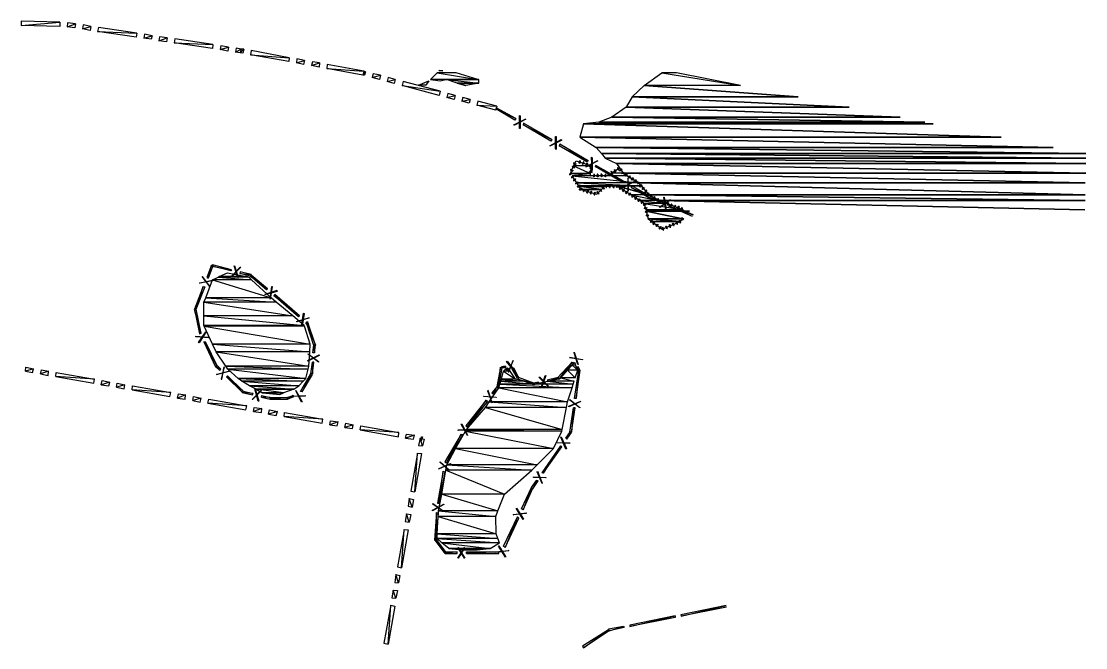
# Model space of a CAD drawing. Header units: feet. Extents: x 676 to 4623, y 1 to 2768.
# Drawn here: x 2557 to 4623, y 1144 to 2361 of the extents above; entities that cross this region are included whole.
import ezdxf

# ---------------------------------------------------------------- set-up
doc = ezdxf.new("R2010")
doc.units = ezdxf.units.FT
for name, color, linetype in [('CLEARING_LIMITS', 4, 'Continuous'), ('LANDSCAPE_POND', 6, 'Continuous'), ('SANITARY_CLEAR_ZONE', 6, 'Continuous'), ('WETLAND_EXPANSION', 1, 'Continuous'), ('WETLANDS', 5, 'Continuous')]:
    doc.layers.add(name, color=color, linetype=linetype)

msp = doc.modelspace()

# ---------------------------------------------------------------- linework, layer by layer
at = {"layer": 'CLEARING_LIMITS'}
msp.add_line((3480, 2196), (3478, 2188), dxfattribs=at)
for points in [[(2557, 2361), (2557, 2353), (2632, 2359), (2557, 2361)], [(2557, 2353), (2632, 2359), (2632, 2351), (2557, 2353)], [(2647, 2358), (2646, 2350), (2662, 2356), (2647, 2358)], [(2646, 2350), (2662, 2356), (2661, 2348), (2646, 2350)], [(2677, 2354), (2676, 2346), (2692, 2351), (2677, 2354)], [(2676, 2346), (2692, 2351), (2691, 2343), (2676, 2346)], [(2707, 2349), (2705, 2341), (2781, 2338), (2707, 2349)], [(2705, 2341), (2781, 2338), (2780, 2330), (2705, 2341)], [(2796, 2336), (2795, 2328), (2811, 2333), (2796, 2336)], [(2795, 2328), (2811, 2333), (2809, 2326), (2795, 2328)], [(2825, 2331), (2824, 2323), (2840, 2329), (2825, 2331)], [(2824, 2323), (2840, 2329), (2839, 2321), (2824, 2323)], [(2855, 2327), (2854, 2319), (2929, 2316), (2855, 2327)], [(2854, 2319), (2929, 2316), (2928, 2308), (2854, 2319)], [(2944, 2313), (2943, 2306), (2959, 2311), (2944, 2313)], [(2943, 2306), (2959, 2311), (2958, 2303), (2943, 2306)], [(2974, 2309), (2973, 2301), (2984, 2307), (2974, 2309)], [(2973, 2301), (2984, 2307), (2982, 2300), (2973, 2301)], [(2984, 2307), (2982, 2300), (2989, 2307), (2984, 2307)], [(2982, 2300), (2989, 2307), (2987, 2299), (2982, 2300)], [(3003, 2304), (3002, 2296), (3077, 2290), (3003, 2304)], [(3002, 2296), (3077, 2290), (3076, 2283), (3002, 2296)], [(3092, 2288), (3091, 2280), (3107, 2285), (3092, 2288)], [(3091, 2280), (3107, 2285), (3105, 2277), (3091, 2280)], [(3122, 2282), (3120, 2275), (3136, 2280), (3122, 2282)], [(3120, 2275), (3136, 2280), (3135, 2272), (3120, 2275)], [(3151, 2277), (3150, 2269), (3222, 2264), (3151, 2277)], [(3150, 2269), (3222, 2264), (3220, 2256), (3150, 2269)], [(3222, 2264), (3220, 2256), (3225, 2263), (3222, 2264)], [(3220, 2256), (3225, 2263), (3223, 2256), (3220, 2256)], [(3240, 2259), (3238, 2252), (3254, 2256), (3240, 2259)], [(3238, 2252), (3254, 2256), (3252, 2248), (3238, 2252)], [(3269, 2252), (3267, 2244), (3283, 2248), (3269, 2252)], [(3267, 2244), (3283, 2248), (3281, 2240), (3267, 2244)], [(3298, 2244), (3296, 2236), (3370, 2225), (3298, 2244)], [(3296, 2236), (3370, 2225), (3368, 2217), (3296, 2236)], [(3385, 2221), (3383, 2213), (3399, 2217), (3385, 2221)], [(3383, 2213), (3399, 2217), (3397, 2209), (3383, 2213)], [(3414, 2213), (3412, 2206), (3428, 2209), (3414, 2213)], [(3412, 2206), (3428, 2209), (3426, 2202), (3412, 2206)], [(3443, 2206), (3441, 2198), (3480, 2196), (3443, 2206)], [(3441, 2198), (3480, 2196), (3478, 2188), (3441, 2198)], [(2581, 1686), (2565, 1681), (2566, 1689), (2581, 1686)], [(2579, 1679), (2581, 1686), (2565, 1681), (2579, 1679)], [(2610, 1681), (2594, 1676), (2596, 1684), (2610, 1681)], [(2609, 1673), (2610, 1681), (2594, 1676), (2609, 1673)], [(2699, 1666), (2624, 1671), (2625, 1679), (2699, 1666)], [(2698, 1658), (2699, 1666), (2624, 1671), (2698, 1658)], [(2729, 1660), (2712, 1655), (2714, 1663), (2729, 1660)], [(2727, 1653), (2729, 1660), (2712, 1655), (2727, 1653)], [(2758, 1655), (2742, 1650), (2743, 1658), (2758, 1655)], [(2757, 1647), (2758, 1655), (2742, 1650), (2757, 1647)], [(2847, 1640), (2772, 1645), (2773, 1653), (2847, 1640)], [(2845, 1632), (2847, 1640), (2772, 1645), (2845, 1632)], [(2876, 1635), (2860, 1629), (2862, 1637), (2876, 1635)], [(2875, 1627), (2876, 1635), (2860, 1629), (2875, 1627)], [(2906, 1629), (2890, 1624), (2891, 1632), (2906, 1629)], [(2904, 1621), (2906, 1629), (2890, 1624), (2904, 1621)], [(2995, 1614), (2919, 1619), (2921, 1627), (2995, 1614)], [(2993, 1606), (2995, 1614), (2919, 1619), (2993, 1606)], [(3024, 1609), (3008, 1603), (3009, 1611), (3024, 1609)], [(3023, 1601), (3024, 1609), (3008, 1603), (3023, 1601)], [(3054, 1603), (3037, 1598), (3039, 1606), (3054, 1603)], [(3052, 1595), (3054, 1603), (3037, 1598), (3052, 1595)], [(3142, 1588), (3067, 1593), (3068, 1601), (3142, 1588)], [(3141, 1580), (3142, 1588), (3067, 1593), (3141, 1580)], [(3172, 1583), (3156, 1577), (3157, 1585), (3172, 1583)], [(3170, 1575), (3172, 1583), (3156, 1577), (3170, 1575)], [(3201, 1577), (3185, 1572), (3187, 1580), (3201, 1577)], [(3200, 1570), (3201, 1577), (3185, 1572), (3200, 1570)], [(3290, 1562), (3215, 1567), (3216, 1575), (3290, 1562)], [(3289, 1554), (3290, 1562), (3215, 1567), (3289, 1554)], [(3320, 1557), (3303, 1551), (3305, 1559), (3320, 1557)], [(3318, 1549), (3320, 1557), (3303, 1551), (3318, 1549)], [(3328, 1537), (3336, 1536), (3331, 1551), (3328, 1537)], [(3336, 1536), (3331, 1551), (3339, 1549), (3336, 1536)], [(3334, 1546), (3336, 1554), (3333, 1546), (3334, 1546)], [(3336, 1554), (3333, 1546), (3334, 1554), (3336, 1554)], [(3313, 1448), (3321, 1447), (3326, 1522), (3313, 1448)], [(3321, 1447), (3326, 1522), (3334, 1521), (3321, 1447)], [(3308, 1419), (3316, 1417), (3310, 1434), (3308, 1419)], [(3316, 1417), (3310, 1434), (3318, 1432), (3316, 1417)], [(3302, 1389), (3310, 1388), (3305, 1404), (3302, 1389)], [(3310, 1388), (3305, 1404), (3313, 1403), (3310, 1388)], [(3287, 1301), (3295, 1299), (3300, 1374), (3287, 1301)], [(3295, 1299), (3300, 1374), (3308, 1373), (3295, 1299)], [(3282, 1271), (3289, 1270), (3284, 1286), (3282, 1271)], [(3289, 1270), (3284, 1286), (3292, 1284), (3289, 1270)], [(3276, 1241), (3284, 1240), (3279, 1256), (3276, 1241)], [(3284, 1240), (3279, 1256), (3287, 1255), (3284, 1240)], [(3261, 1153), (3269, 1151), (3274, 1227), (3261, 1153)], [(3269, 1151), (3274, 1227), (3282, 1225), (3269, 1151)]]:
    msp.add_lwpolyline(points, dxfattribs=at)
at = {"layer": 'LANDSCAPE_POND'}
for points in [[(3837, 1208), (3838, 1205), (3925, 1226), (3837, 1208)], [(3926, 1223), (3838, 1205), (3925, 1226)], [(3738, 1188), (3738, 1185), (3826, 1206), (3738, 1188)], [(3738, 1185), (3826, 1206), (3826, 1203), (3738, 1185)], [(3646, 1147), (3648, 1144), (3697, 1179), (3646, 1147)], [(3648, 1144), (3697, 1179), (3698, 1177), (3648, 1144)], [(3697, 1180), (3698, 1177), (3726, 1185), (3697, 1180)], [(3698, 1177), (3726, 1185), (3727, 1183), (3698, 1177)]]:
    msp.add_lwpolyline(points, dxfattribs=at)
at = {"layer": 'SANITARY_CLEAR_ZONE'}
for p, q in [((2893, 1801), (2896, 1802)), ((3531, 1412), (3528, 1414))]:
    msp.add_line(p, q, dxfattribs=at)
for points in [[(3479, 2193), (3478, 2191), (3517, 2172), (3479, 2193)], [(3478, 2191), (3517, 2172), (3515, 2169), (3478, 2191)], [(3513, 2160), (3535, 2171), (3536, 2171), (3514, 2159), (3513, 2160)], [(3525, 2153), (3524, 2153), (3524, 2178), (3525, 2177), (3525, 2153)], [(3532, 2163), (3531, 2160), (3587, 2131), (3532, 2163)], [(3531, 2160), (3587, 2131), (3585, 2128), (3531, 2160)], [(3583, 2119), (3605, 2131), (3606, 2130), (3584, 2119), (3583, 2119)], [(3595, 2112), (3594, 2113), (3594, 2137), (3595, 2137), (3595, 2112)], [(3602, 2122), (3601, 2119), (3657, 2090), (3602, 2122)], [(3601, 2119), (3657, 2090), (3655, 2088), (3601, 2119)], [(3653, 2078), (3675, 2090), (3676, 2090), (3654, 2078), (3653, 2078)], [(3665, 2071), (3665, 2072), (3664, 2097), (3665, 2096), (3665, 2071)], [(3672, 2081), (3671, 2079), (3727, 2050), (3672, 2081)], [(3671, 2079), (3727, 2050), (3725, 2047), (3671, 2079)], [(3723, 2038), (3745, 2049), (3746, 2049), (3724, 2037), (3723, 2038)], [(3735, 2031), (3735, 2055), (3734, 2056), (3735, 2031)], [(3742, 2041), (3741, 2038), (3774, 2023), (3742, 2041)], [(3741, 2038), (3774, 2023), (3772, 2020), (3741, 2038)], [(3773, 2023), (3772, 2020), (3798, 2012), (3773, 2023)], [(3772, 2020), (3798, 2012), (3797, 2009), (3772, 2020)], [(3796, 2000), (3816, 2014), (3817, 2014), (3797, 1999), (3796, 2000)], [(3809, 1994), (3808, 1995), (3804, 2019), (3805, 2019), (3809, 1994)], [(3815, 2005), (3814, 2002), (3861, 1985), (3815, 2005)], [(3860, 1982), (3814, 2002), (3861, 1985)], [(2917, 1863), (2920, 1862), (2926, 1887), (2917, 1863)], [(2920, 1862), (2926, 1887), (2929, 1886), (2920, 1862)], [(2928, 1888), (2927, 1885), (2965, 1878), (2928, 1888)], [(2927, 1885), (2965, 1878), (2964, 1876), (2927, 1885)], [(2965, 1866), (2982, 1883), (2983, 1883), (2966, 1866), (2965, 1866)], [(2978, 1863), (2977, 1863), (2970, 1886), (2971, 1886), (2978, 1863)], [(2923, 1845), (2923, 1846), (2908, 1865), (2923, 1845)], [(2982, 1874), (2981, 1871), (3003, 1869), (2982, 1874)], [(2981, 1871), (3003, 1869), (3002, 1866), (2981, 1871)], [(3003, 1868), (3002, 1866), (3035, 1841), (3003, 1868)], [(3002, 1866), (3035, 1841), (3033, 1839), (3002, 1866)], [(2893, 1802), (2896, 1801), (2910, 1846), (2893, 1802)], [(2896, 1801), (2910, 1846), (2913, 1845), (2896, 1801)], [(2928, 1858), (2928, 1857), (2903, 1852), (2904, 1853), (2928, 1858)], [(3040, 1821), (3040, 1822), (3043, 1846), (3044, 1846), (3040, 1821)], [(3054, 1837), (3053, 1838), (3030, 1830), (3054, 1837)], [(3049, 1830), (3047, 1828), (3097, 1789), (3049, 1830)], [(3047, 1828), (3097, 1789), (3095, 1787), (3047, 1828)], [(2905, 1758), (2893, 1801), (2896, 1802), (2905, 1758)], [(2902, 1757), (2905, 1758), (2893, 1801), (2902, 1757)], [(3091, 1778), (3115, 1785), (3116, 1785), (3092, 1777), (3091, 1778)], [(3102, 1769), (3101, 1769), (3105, 1794), (3106, 1793), (3102, 1769)], [(3111, 1777), (3109, 1775), (3114, 1775), (3111, 1777)], [(2915, 1758), (2915, 1757), (2902, 1736), (2901, 1737), (2915, 1758)], [(2906, 1755), (2902, 1757), (2905, 1758), (2906, 1755)], [(2903, 1754), (2906, 1755), (2902, 1757), (2903, 1754)], [(3109, 1775), (3114, 1775), (3112, 1772), (3109, 1775)], [(3114, 1774), (3111, 1773), (3128, 1732), (3114, 1774)], [(3111, 1773), (3128, 1732), (3125, 1731), (3111, 1773)], [(2921, 1746), (2896, 1748), (2896, 1749), (2920, 1747), (2921, 1746)], [(2937, 1691), (2911, 1738), (2914, 1739), (2937, 1691)], [(2934, 1690), (2937, 1691), (2911, 1738), (2934, 1690)], [(3114, 1715), (3134, 1700), (3134, 1699), (3114, 1714), (3114, 1715)], [(3125, 1732), (3126, 1717), (3123, 1717), (3125, 1732)], [(3128, 1732), (3125, 1732), (3126, 1717), (3128, 1732)], [(3637, 1694), (3630, 1717), (3630, 1718), (3638, 1694), (3637, 1694)], [(3113, 1701), (3113, 1702), (3135, 1713), (3135, 1712), (3113, 1701)], [(3122, 1699), (3122, 1676), (3119, 1676), (3122, 1699)], [(3125, 1699), (3122, 1699), (3122, 1676), (3125, 1699)], [(3515, 1682), (3514, 1681), (3499, 1700), (3500, 1701), (3515, 1682)], [(3502, 1680), (3503, 1680), (3512, 1702), (3502, 1680)], [(3598, 1668), (3601, 1666), (3626, 1699), (3598, 1668)], [(3601, 1666), (3626, 1699), (3628, 1697), (3601, 1666)], [(3646, 1704), (3646, 1703), (3621, 1708), (3622, 1708), (3646, 1704)], [(2944, 1685), (2935, 1689), (2937, 1692), (2944, 1685)], [(2942, 1683), (2944, 1685), (2935, 1689), (2942, 1683)], [(2961, 1681), (2937, 1675), (2936, 1675), (2960, 1681), (2961, 1681)], [(2951, 1690), (2945, 1666), (2946, 1666), (2951, 1690)], [(3119, 1677), (3102, 1641), (3099, 1642), (3119, 1677)], [(3122, 1675), (3119, 1677), (3102, 1641), (3122, 1675)], [(3480, 1651), (3483, 1650), (3487, 1689), (3480, 1651)], [(3483, 1650), (3487, 1689), (3490, 1688), (3483, 1650)], [(3489, 1690), (3489, 1687), (3497, 1691), (3489, 1690)], [(3489, 1687), (3497, 1691), (3497, 1688), (3489, 1687)], [(3513, 1687), (3510, 1685), (3523, 1668), (3513, 1687)], [(3510, 1685), (3523, 1668), (3520, 1667), (3510, 1685)], [(3639, 1683), (3634, 1628), (3631, 1628), (3639, 1683)], [(3642, 1683), (3639, 1683), (3634, 1628), (3642, 1683)], [(3638, 1690), (3635, 1689), (3641, 1684), (3638, 1690)], [(3635, 1689), (3641, 1684), (3639, 1682), (3635, 1689)], [(2987, 1643), (2955, 1670), (2957, 1672), (2987, 1643)], [(2985, 1641), (2987, 1643), (2955, 1670), (2985, 1641)], [(3522, 1669), (3521, 1666), (3552, 1658), (3522, 1669)], [(3521, 1666), (3552, 1658), (3551, 1655), (3521, 1666)], [(3551, 1658), (3552, 1655), (3561, 1660), (3551, 1658)], [(3552, 1655), (3561, 1660), (3561, 1657), (3552, 1655)], [(3580, 1652), (3579, 1652), (3562, 1669), (3563, 1670), (3580, 1652)], [(3566, 1649), (3574, 1672), (3575, 1673), (3567, 1649), (3566, 1649)], [(3578, 1664), (3579, 1661), (3599, 1669), (3578, 1664)], [(3579, 1661), (3599, 1669), (3600, 1666), (3579, 1661)], [(3007, 1638), (2986, 1640), (2986, 1643), (3007, 1638)], [(3006, 1635), (3007, 1638), (2986, 1640), (3006, 1635)], [(3023, 1644), (3006, 1626), (3005, 1626), (3022, 1644), (3023, 1644)], [(3010, 1647), (3011, 1647), (3018, 1623), (3017, 1623), (3010, 1647)], [(3040, 1630), (3023, 1631), (3024, 1634), (3040, 1630)], [(3085, 1634), (3074, 1627), (3073, 1630), (3085, 1634)], [(3086, 1632), (3085, 1634), (3074, 1627), (3086, 1632)], [(3083, 1632), (3084, 1633), (3108, 1634), (3108, 1633), (3083, 1632)], [(3090, 1644), (3102, 1622), (3101, 1621), (3090, 1643), (3090, 1644)], [(3479, 1631), (3479, 1630), (3454, 1632), (3455, 1633), (3479, 1631)], [(3463, 1644), (3462, 1643), (3471, 1620), (3463, 1644)], [(3470, 1639), (3473, 1637), (3480, 1651), (3470, 1639)], [(3473, 1637), (3480, 1651), (3483, 1649), (3473, 1637)], [(3040, 1627), (3040, 1630), (3023, 1631), (3040, 1627)], [(3074, 1627), (3074, 1630), (3040, 1627), (3074, 1627)], [(3074, 1630), (3040, 1627), (3040, 1630), (3074, 1630)], [(3420, 1575), (3423, 1573), (3459, 1625), (3420, 1575)], [(3423, 1573), (3459, 1625), (3462, 1623), (3423, 1573)], [(3620, 1612), (3620, 1613), (3643, 1623), (3642, 1622), (3620, 1612)], [(3622, 1626), (3641, 1611), (3641, 1610), (3622, 1625), (3622, 1626)], [(3629, 1610), (3625, 1563), (3622, 1563), (3629, 1610)], [(3632, 1610), (3629, 1610), (3625, 1563), (3632, 1610)], [(3423, 1556), (3411, 1578), (3412, 1579), (3423, 1557), (3423, 1556)], [(3379, 1505), (3382, 1503), (3411, 1559), (3379, 1505)], [(3382, 1503), (3411, 1559), (3414, 1558), (3382, 1503)], [(3430, 1568), (3430, 1567), (3405, 1566), (3405, 1567), (3430, 1568)], [(3605, 1554), (3615, 1531), (3614, 1530), (3604, 1553), (3605, 1554)], [(3623, 1564), (3616, 1549), (3614, 1551), (3623, 1564)], [(3625, 1562), (3623, 1564), (3616, 1549), (3625, 1562)], [(3604, 1536), (3570, 1483), (3568, 1484), (3604, 1536)], [(3606, 1534), (3604, 1536), (3570, 1483), (3606, 1534)], [(3597, 1542), (3597, 1543), (3622, 1542), (3621, 1541), (3597, 1542)], [(3390, 1502), (3390, 1501), (3367, 1491), (3368, 1492), (3390, 1502)], [(3388, 1488), (3370, 1504), (3370, 1505), (3388, 1489), (3388, 1488)], [(3365, 1425), (3368, 1424), (3376, 1487), (3365, 1425)], [(3368, 1424), (3376, 1487), (3379, 1486), (3368, 1424)], [(3557, 1469), (3550, 1453), (3547, 1455), (3557, 1469)], [(3560, 1468), (3557, 1469), (3550, 1453), (3560, 1468)], [(3551, 1475), (3551, 1476), (3576, 1475), (3575, 1474), (3551, 1475)], [(3559, 1487), (3568, 1464), (3568, 1463), (3558, 1486), (3559, 1487)], [(3547, 1455), (3531, 1412), (3528, 1414), (3547, 1455)], [(3550, 1454), (3547, 1455), (3531, 1412), (3550, 1454)], [(3377, 1423), (3377, 1422), (3355, 1410), (3355, 1411), (3377, 1423)], [(3376, 1409), (3356, 1423), (3356, 1424), (3376, 1410), (3376, 1409)], [(3359, 1353), (3362, 1353), (3363, 1407), (3359, 1353)], [(3362, 1353), (3363, 1407), (3366, 1406), (3362, 1353)], [(3512, 1402), (3513, 1403), (3537, 1406), (3537, 1405), (3512, 1402)], [(3518, 1415), (3532, 1394), (3531, 1393), (3518, 1414), (3518, 1415)], [(3520, 1398), (3496, 1339), (3493, 1341), (3520, 1398)], [(3523, 1396), (3520, 1398), (3496, 1339), (3523, 1396)], [(3381, 1329), (3360, 1352), (3362, 1354), (3381, 1329)], [(3379, 1327), (3381, 1329), (3360, 1352), (3379, 1327)], [(3403, 1327), (3403, 1330), (3380, 1327), (3403, 1327)], [(3403, 1330), (3380, 1327), (3380, 1330), (3403, 1330)], [(3404, 1339), (3405, 1339), (3418, 1318), (3417, 1318), (3404, 1339)], [(3418, 1339), (3405, 1318), (3404, 1318), (3417, 1339), (3418, 1339)], [(3484, 1327), (3484, 1330), (3421, 1327), (3484, 1327)], [(3484, 1330), (3421, 1327), (3421, 1330), (3484, 1330)], [(3478, 1329), (3478, 1330), (3503, 1333), (3502, 1332), (3478, 1329)], [(3484, 1342), (3497, 1321), (3497, 1320), (3483, 1341), (3484, 1342)]]:
    msp.add_lwpolyline(points, dxfattribs=at)
at = {"layer": 'WETLAND_EXPANSION'}
for points in [[(3634, 2090), (3664, 2080), (3629, 2080), (3634, 2090)], [(3641, 2090), (3639, 2086), (3642, 2090), (3641, 2090)], [(3639, 2086), (3642, 2090), (3641, 2085), (3639, 2086)], [(3648, 2088), (3646, 2083), (3649, 2088), (3648, 2088)], [(3646, 2083), (3649, 2088), (3647, 2083), (3646, 2083)], [(3626, 2066), (3621, 2064), (3625, 2067), (3626, 2066)], [(3629, 2080), (3662, 2065), (3623, 2065), (3629, 2080)], [(3623, 2072), (3627, 2070), (3623, 2073), (3623, 2072)], [(3627, 2070), (3623, 2073), (3628, 2071), (3627, 2070)], [(3626, 2078), (3630, 2076), (3626, 2079), (3626, 2078)], [(3630, 2076), (3626, 2079), (3631, 2077), (3630, 2076)], [(3629, 2085), (3633, 2083), (3629, 2086), (3629, 2085)], [(3633, 2083), (3629, 2086), (3634, 2084), (3633, 2083)], [(3664, 2080), (3629, 2080), (3662, 2065), (3664, 2080)], [(3655, 2086), (3653, 2081), (3656, 2085), (3655, 2086)], [(3653, 2081), (3656, 2085), (3654, 2080), (3653, 2081)], [(3661, 2083), (3660, 2078), (3662, 2083), (3661, 2083)], [(3660, 2078), (3662, 2083), (3661, 2078), (3660, 2078)], [(3665, 2069), (3660, 2069), (3665, 2067), (3665, 2069)], [(3660, 2069), (3665, 2067), (3660, 2068), (3660, 2069)], [(3666, 2076), (3661, 2076), (3666, 2075), (3666, 2076)], [(3661, 2076), (3666, 2075), (3661, 2075), (3661, 2076)], [(3701, 2069), (3704, 2065), (3702, 2069), (3701, 2069)], [(3718, 2076), (3725, 2066), (3702, 2066), (3718, 2076)], [(3704, 2065), (3702, 2069), (3705, 2065), (3704, 2065)], [(3708, 2072), (3710, 2068), (3709, 2073), (3708, 2072)], [(3710, 2068), (3709, 2073), (3711, 2069), (3710, 2068)], [(3714, 2076), (3716, 2072), (3715, 2077), (3714, 2076)], [(3716, 2072), (3715, 2077), (3717, 2072), (3716, 2072)], [(3722, 2074), (3718, 2071), (3723, 2073), (3722, 2074)], [(3718, 2071), (3723, 2073), (3719, 2070), (3718, 2071)], [(3722, 2065), (3726, 2068), (3724, 2064)], [(3621, 2063), (3626, 2066), (3621, 2064), (3621, 2063)], [(3662, 2065), (3623, 2065), (3662, 2062), (3662, 2065)], [(3629, 2060), (3625, 2058), (3629, 2061), (3629, 2060)], [(3625, 2057), (3629, 2060), (3625, 2058), (3625, 2057)], [(3733, 2061), (3626, 2061), (3755, 2047), (3733, 2061)], [(3626, 2061), (3755, 2047), (3635, 2047), (3626, 2061)], [(3633, 2054), (3629, 2052), (3633, 2055), (3633, 2054)], [(3629, 2051), (3633, 2054), (3629, 2052), (3629, 2051)], [(3637, 2048), (3633, 2046), (3637, 2049), (3637, 2048)], [(3633, 2045), (3637, 2048), (3633, 2046), (3633, 2045)], [(3755, 2047), (3635, 2047), (3760, 2041), (3755, 2047)], [(3635, 2047), (3760, 2041), (3639, 2041), (3635, 2047)], [(3694, 2062), (3733, 2061), (3662, 2061), (3694, 2062)], [(3668, 2064), (3668, 2059), (3669, 2064), (3668, 2064)], [(3668, 2059), (3669, 2064), (3669, 2059), (3668, 2059)], [(3675, 2064), (3675, 2059), (3676, 2064), (3675, 2064)], [(3675, 2059), (3676, 2064), (3677, 2059), (3675, 2059)], [(3682, 2064), (3683, 2059), (3684, 2064), (3682, 2064)], [(3683, 2059), (3684, 2064), (3684, 2059), (3683, 2059)], [(3690, 2064), (3690, 2059), (3691, 2064), (3690, 2064)], [(3690, 2059), (3691, 2064), (3691, 2059), (3690, 2059)], [(3695, 2065), (3698, 2061), (3696, 2066), (3695, 2065)], [(3698, 2061), (3696, 2066), (3699, 2062), (3698, 2061)], [(3732, 2065), (3729, 2061), (3733, 2064), (3732, 2065)], [(3729, 2061), (3733, 2064), (3730, 2060), (3729, 2061)], [(3738, 2061), (3735, 2057), (3739, 2060), (3738, 2061)], [(3735, 2057), (3739, 2060), (3736, 2056), (3735, 2057)], [(3744, 2057), (3741, 2053), (3745, 2056), (3744, 2057)], [(3741, 2053), (3745, 2056), (3742, 2052), (3741, 2053)], [(3750, 2053), (3747, 2049), (3751, 2052), (3750, 2053)], [(3747, 2049), (3751, 2052), (3748, 2048), (3747, 2049)], [(3756, 2049), (3753, 2045), (3757, 2048)], [(3641, 2042), (3636, 2040), (3641, 2043), (3641, 2042)], [(3637, 2039), (3641, 2042), (3636, 2040), (3637, 2039)], [(3712, 2041), (3639, 2041), (3689, 2040), (3712, 2041), (3760, 2041), (3775, 2024), (3712, 2041), (3775, 2024), (3740, 2024), (3712, 2041)], [(3639, 2041), (3689, 2040), (3639, 2040), (3639, 2041)], [(3639, 2040), (3643, 2034), (3683, 2034), (3639, 2040), (3689, 2040), (3683, 2034), (3643, 2034), (3674, 2025), (3683, 2034), (3639, 2040)], [(3645, 2036), (3640, 2034), (3645, 2037), (3645, 2036)], [(3641, 2033), (3645, 2036), (3640, 2034), (3641, 2033)], [(3649, 2030), (3651, 2035), (3648, 2030), (3649, 2030)], [(3651, 2035), (3648, 2030), (3650, 2035), (3651, 2035)], [(3656, 2028), (3658, 2033), (3655, 2028), (3656, 2028)], [(3658, 2033), (3655, 2028), (3656, 2033), (3658, 2033)], [(3663, 2026), (3664, 2031), (3662, 2026), (3663, 2026)], [(3664, 2031), (3662, 2026), (3663, 2031), (3664, 2031)], [(3670, 2024), (3671, 2029), (3669, 2024), (3670, 2024)], [(3671, 2029), (3669, 2024), (3670, 2029), (3671, 2029)], [(3675, 2030), (3678, 2025), (3674, 2029), (3675, 2030)], [(3678, 2026), (3675, 2030), (3678, 2025), (3678, 2026)], [(3680, 2035), (3683, 2030), (3679, 2034), (3680, 2035)], [(3683, 2031), (3680, 2035), (3683, 2030), (3683, 2031)], [(3685, 2040), (3688, 2035), (3684, 2039), (3685, 2040)], [(3689, 2036), (3685, 2040), (3688, 2035), (3689, 2036)], [(3693, 2038), (3693, 2043), (3692, 2038), (3693, 2038)], [(3693, 2043), (3692, 2038), (3692, 2043), (3693, 2043)], [(3700, 2038), (3700, 2043), (3699, 2038), (3700, 2038)], [(3700, 2043), (3699, 2038), (3699, 2043), (3700, 2043)], [(3708, 2038), (3707, 2043), (3706, 2038), (3708, 2038)], [(3707, 2043), (3706, 2038), (3706, 2043), (3707, 2043)], [(3716, 2042), (3712, 2039), (3715, 2043), (3716, 2042)], [(3713, 2038), (3716, 2042), (3712, 2039), (3713, 2038)], [(3722, 2038), (3718, 2035), (3721, 2039), (3722, 2038)], [(3719, 2034), (3722, 2038), (3718, 2035), (3719, 2034)], [(3725, 2030), (3728, 2035), (3724, 2031), (3725, 2030)], [(3728, 2035), (3724, 2031), (3727, 2035), (3728, 2035)], [(3731, 2026), (3734, 2031), (3730, 2027), (3731, 2026)], [(3734, 2031), (3730, 2027), (3733, 2031), (3734, 2031)], [(3737, 2023), (3740, 2027), (3736, 2023), (3737, 2023)], [(3740, 2027), (3736, 2023), (3739, 2027), (3740, 2027)], [(3761, 2043), (3757, 2040), (3762, 2042), (3761, 2043)], [(3757, 2040), (3762, 2042), (3758, 2039), (3757, 2040)], [(3766, 2038), (3762, 2035), (3766, 2037), (3766, 2038)], [(3762, 2035), (3766, 2037), (3763, 2034), (3762, 2035)], [(3770, 2033), (3767, 2029), (3771, 2032), (3770, 2033)], [(3767, 2029), (3771, 2032), (3767, 2028), (3767, 2029)], [(3775, 2027), (3771, 2024), (3776, 2026), (3775, 2027)], [(3771, 2024), (3776, 2026), (3772, 2023), (3771, 2024)], [(3775, 2024), (3740, 2024), (3794, 2013), (3775, 2024)], [(3740, 2024), (3794, 2013), (3757, 2013), (3740, 2024)], [(3746, 2023), (3742, 2019), (3745, 2024), (3746, 2023)], [(3743, 2019), (3746, 2023), (3742, 2019), (3743, 2019)], [(3752, 2019), (3748, 2016), (3751, 2020), (3752, 2019)], [(3749, 2015), (3752, 2019), (3748, 2016), (3749, 2015)], [(3758, 2015), (3754, 2012), (3757, 2016), (3758, 2015)], [(3755, 2011), (3758, 2015), (3754, 2012), (3755, 2011)], [(3794, 2013), (3757, 2013), (3810, 2007), (3794, 2013)], [(3757, 2013), (3810, 2007), (3766, 2007), (3757, 2013)], [(3761, 2007), (3764, 2012), (3760, 2008), (3761, 2007)], [(3764, 2012), (3760, 2008), (3763, 2012), (3764, 2012)], [(3770, 2005), (3764, 2005), (3769, 2006), (3770, 2005)], [(3765, 2004), (3770, 2005), (3764, 2005), (3765, 2004)], [(3810, 2007), (3766, 2007), (3842, 1995), (3810, 2007)], [(3766, 2007), (3842, 1995), (3770, 1995), (3766, 2007)], [(3780, 2024), (3778, 2019), (3781, 2023), (3780, 2024)], [(3778, 2019), (3781, 2023), (3779, 2019), (3778, 2019)], [(3786, 2020), (3784, 2016), (3787, 2020), (3786, 2020)], [(3784, 2016), (3787, 2020), (3785, 2015), (3784, 2016)], [(3793, 2017), (3790, 2012), (3794, 2016), (3793, 2017)], [(3790, 2012), (3794, 2016), (3791, 2012), (3790, 2012)], [(3799, 2014), (3797, 2009), (3800, 2013), (3799, 2014)], [(3797, 2009), (3800, 2013), (3798, 2009), (3797, 2009)], [(3806, 2011), (3804, 2007), (3807, 2011), (3806, 2011)], [(3804, 2007), (3807, 2011), (3805, 2006), (3804, 2007)], [(3812, 2009), (3811, 2004), (3813, 2008), (3812, 2009)], [(3811, 2004), (3813, 2008), (3812, 2004), (3811, 2004)], [(3819, 2006), (3817, 2002), (3820, 2006), (3819, 2006)], [(3817, 2002), (3820, 2006), (3818, 2001), (3817, 2002)], [(3771, 1998), (3766, 1998), (3771, 1999), (3771, 1998)], [(3766, 1997), (3771, 1998), (3766, 1998), (3766, 1997)], [(3773, 1991), (3768, 1991), (3773, 1992), (3773, 1991)], [(3768, 1990), (3773, 1991), (3768, 1991), (3768, 1990)], [(3842, 1995), (3770, 1995), (3854, 1992), (3770, 1995), (3770, 1992), (3854, 1992), (3770, 1992), (3841, 1977), (3770, 1992), (3774, 1977), (3841, 1977), (3774, 1977), (3781, 1972), (3836, 1972), (3774, 1977), (3836, 1972), (3781, 1972), (3801, 1957), (3836, 1972), (3841, 1977)], [(3775, 1984), (3770, 1984), (3774, 1985), (3775, 1984)], [(3770, 1983), (3775, 1984), (3770, 1984), (3770, 1983)], [(3826, 2004), (3824, 1999), (3827, 2003), (3826, 2004)], [(3824, 1999), (3827, 2003), (3825, 1999), (3824, 1999)], [(3832, 2001), (3831, 1997), (3834, 2001), (3832, 2001)], [(3831, 1997), (3834, 2001), (3832, 1996), (3831, 1997)], [(3839, 1999), (3837, 1994), (3840, 1998), (3839, 1999)], [(3837, 1994), (3840, 1998), (3839, 1994), (3837, 1994)], [(3782, 1974), (3778, 1971), (3781, 1975), (3782, 1974)], [(3779, 1970), (3782, 1974), (3778, 1971), (3779, 1970)], [(3787, 1970), (3783, 1967), (3786, 1971), (3787, 1970)], [(3784, 1966), (3787, 1970), (3783, 1967), (3784, 1966)], [(3793, 1966), (3789, 1963), (3792, 1967), (3793, 1966)], [(3790, 1962), (3793, 1966), (3789, 1963), (3790, 1962)], [(3809, 1963), (3810, 1958), (3808, 1963), (3809, 1963)], [(3811, 1959), (3809, 1963), (3810, 1958), (3811, 1959)], [(3816, 1966), (3816, 1961), (3815, 1966), (3816, 1966)], [(3818, 1961), (3816, 1966), (3816, 1961), (3818, 1961)], [(3822, 1969), (3823, 1964), (3821, 1968), (3822, 1969)], [(3824, 1964), (3822, 1969), (3823, 1964), (3824, 1964)], [(3829, 1972), (3830, 1966), (3828, 1971), (3829, 1972)], [(3831, 1967), (3829, 1972), (3830, 1966), (3831, 1967)], [(3836, 1974), (3836, 1969), (3834, 1974), (3836, 1974)], [(3837, 1970), (3836, 1974), (3836, 1969), (3837, 1970)], [(3843, 1976), (3839, 1979), (3842, 1975), (3839, 1979), (3838, 1978), (3842, 1975)], [(3796, 1958), (3799, 1962), (3795, 1958), (3796, 1958)], [(3799, 1962), (3795, 1958), (3798, 1962), (3799, 1962)], [(3802, 1961), (3803, 1955), (3801, 1960), (3802, 1961)], [(3804, 1956), (3802, 1961), (3803, 1955), (3804, 1956)]]:
    msp.add_lwpolyline(points, dxfattribs=at)
at = {"layer": 'WETLANDS'}
for points in [[(3364, 2261), (3443, 2248), (3351, 2248), (3364, 2261)], [(3401, 2261), (3364, 2261), (3443, 2248), (3401, 2261)], [(3369, 2266), (3375, 2265), (3368, 2265), (3369, 2266)], [(3800, 2261), (3953, 2236), (3766, 2236), (3800, 2261)], [(3829, 2261), (3800, 2261), (3953, 2236), (3829, 2261)], [(3348, 2245), (3342, 2237), (3328, 2237), (3348, 2245)], [(3381, 2248), (3445, 2248), (3382, 2248), (3381, 2248), (3351, 2248), (3370, 2245), (3381, 2248)], [(3443, 2248), (3381, 2248), (3445, 2248), (3443, 2248)], [(3445, 2248), (3382, 2248), (3445, 2241), (3445, 2248)], [(3382, 2248), (3445, 2241), (3403, 2241), (3382, 2248)], [(3419, 2236), (3420, 2236), (3419, 2236), (3420, 2236), (3403, 2241), (3445, 2241), (3420, 2236), (3403, 2241), (3419, 2236)], [(3953, 2236), (3766, 2236), (4065, 2214), (3766, 2236), (3743, 2214), (4065, 2214), (3743, 2214), (4164, 2194), (3743, 2214), (3731, 2194), (4164, 2194), (3731, 2194), (4263, 2175), (3731, 2194), (3703, 2175), (4263, 2175), (3703, 2175), (4311, 2165), (3703, 2175), (3678, 2165), (4311, 2165), (3678, 2165), (4327, 2162), (3678, 2165), (3648, 2162), (4327, 2162), (3648, 2162), (4459, 2136), (3648, 2162), (3641, 2136), (4459, 2136), (3641, 2136), (4560, 2116), (3641, 2136), (3673, 2116), (4560, 2116), (3673, 2116), (4623, 2104), (3673, 2116), (3683, 2104), (4623, 2104), (3683, 2104), (4623, 2095), (3683, 2104), (3690, 2095), (4623, 2095), (3690, 2095), (4623, 2085), (3690, 2095), (3712, 2085), (4623, 2085), (3712, 2085), (4623, 2066), (3712, 2085), (3725, 2066), (4623, 2066), (3725, 2066), (4622, 2047), (3725, 2066), (3755, 2047), (4622, 2047), (3755, 2047), (4622, 2024), (3755, 2047), (3775, 2024), (4622, 2024), (3775, 2024), (4622, 2013), (3775, 2024), (3794, 2013), (4622, 2013), (3794, 2013), (4621, 1995), (3794, 2013), (3842, 1995)], [(2939, 1864), (3004, 1859), (2928, 1859), (2939, 1864)], [(2941, 1865), (2999, 1864), (2939, 1864), (2941, 1865)], [(2999, 1864), (2939, 1864), (3004, 1859), (2999, 1864)], [(2957, 1872), (2994, 1865), (2941, 1865), (2957, 1872)], [(2994, 1865), (2941, 1865), (2999, 1864), (2994, 1865)], [(2928, 1859), (3042, 1824), (2915, 1824), (2928, 1859)], [(3004, 1859), (2928, 1859), (3042, 1824), (3004, 1859)], [(2915, 1824), (3052, 1815), (2911, 1815), (2915, 1824)], [(3042, 1824), (2915, 1824), (3052, 1815), (3042, 1824)], [(3052, 1815), (2911, 1815), (3084, 1789), (3052, 1815)], [(2911, 1815), (3084, 1789), (2911, 1789), (2911, 1815)], [(3084, 1789), (2911, 1789), (3106, 1770), (3084, 1789)], [(2911, 1789), (3106, 1770), (2911, 1770), (2911, 1789)], [(3106, 1770), (2911, 1770), (3107, 1769), (3106, 1770)], [(2911, 1770), (3107, 1769), (2912, 1769), (2911, 1770)], [(3107, 1769), (2912, 1769), (3118, 1734), (3107, 1769)], [(2912, 1769), (3118, 1734), (2928, 1734), (2912, 1769)], [(3118, 1734), (2928, 1734), (3117, 1719), (3118, 1734)], [(2928, 1734), (3117, 1719), (2935, 1719), (2928, 1734)], [(3117, 1719), (2935, 1719), (3115, 1691), (3117, 1719)], [(2935, 1719), (3115, 1691), (2954, 1691), (2935, 1719)], [(3631, 1699), (3633, 1693), (3626, 1693), (3631, 1699)], [(3115, 1691), (2954, 1691), (3114, 1685), (3115, 1691)], [(2954, 1691), (3114, 1685), (2958, 1685), (2954, 1691)], [(3114, 1685), (2958, 1685), (3109, 1667), (3114, 1685)], [(2958, 1685), (3109, 1667), (2978, 1667), (2958, 1685)], [(3493, 1681), (3516, 1666), (3489, 1666), (3493, 1681)], [(3497, 1685), (3506, 1681), (3493, 1681), (3497, 1685)], [(3506, 1681), (3493, 1681), (3516, 1666), (3506, 1681)], [(3501, 1688), (3503, 1685), (3497, 1685), (3501, 1688)], [(3503, 1685), (3497, 1685), (3506, 1681), (3503, 1685)], [(3617, 1683), (3632, 1668), (3604, 1668), (3617, 1683)], [(3626, 1693), (3637, 1683), (3617, 1683), (3626, 1693)], [(3637, 1683), (3617, 1683), (3632, 1668), (3637, 1683)], [(3633, 1693), (3626, 1693), (3637, 1683), (3633, 1693)], [(3109, 1667), (2978, 1667), (3104, 1662), (3109, 1667)], [(2978, 1667), (3104, 1662), (2985, 1662), (2978, 1667)], [(3104, 1662), (2985, 1662), (3096, 1653), (3104, 1662)], [(2985, 1662), (3096, 1653), (3000, 1653), (2985, 1662)], [(3096, 1653), (3000, 1653), (3086, 1646), (3096, 1653)], [(3000, 1653), (3086, 1646), (3013, 1646), (3000, 1653)], [(3486, 1656), (3626, 1649), (3484, 1649), (3486, 1656)], [(3488, 1662), (3553, 1656), (3486, 1656), (3488, 1662)], [(3628, 1656), (3486, 1656), (3626, 1649), (3628, 1656)], [(3489, 1666), (3533, 1662), (3488, 1662), (3489, 1666)], [(3533, 1662), (3488, 1662), (3553, 1656), (3533, 1662)], [(3516, 1666), (3489, 1666), (3533, 1662), (3516, 1666)], [(3578, 1662), (3628, 1656), (3553, 1656), (3578, 1662)], [(3604, 1668), (3630, 1662), (3578, 1662), (3604, 1668)], [(3630, 1662), (3578, 1662), (3628, 1656), (3630, 1662)], [(3013, 1646), (3025, 1639), (3066, 1639), (3013, 1646), (3086, 1646), (3066, 1639), (3025, 1639), (3059, 1636), (3066, 1639), (3013, 1646)], [(3484, 1649), (3617, 1622), (3465, 1622), (3484, 1649)], [(3626, 1649), (3484, 1649), (3617, 1622), (3626, 1649)], [(3465, 1622), (3615, 1611), (3458, 1611), (3465, 1622)], [(3617, 1622), (3465, 1622), (3615, 1611), (3617, 1622)], [(3458, 1611), (3607, 1568), (3421, 1568), (3458, 1611)], [(3615, 1611), (3458, 1611), (3607, 1568), (3615, 1611)], [(3419, 1565), (3590, 1531), (3400, 1531), (3419, 1565)], [(3421, 1568), (3606, 1565), (3419, 1565), (3421, 1568)], [(3606, 1565), (3419, 1565), (3590, 1531), (3606, 1565)], [(3607, 1568), (3421, 1568), (3606, 1565), (3607, 1568)], [(3400, 1531), (3558, 1499), (3383, 1499), (3400, 1531)], [(3590, 1531), (3400, 1531), (3558, 1499), (3590, 1531)], [(3381, 1489), (3495, 1442), (3373, 1442), (3381, 1489)], [(3383, 1499), (3548, 1489), (3381, 1489), (3383, 1499)], [(3548, 1489), (3381, 1489), (3495, 1442), (3548, 1489)], [(3558, 1499), (3383, 1499), (3548, 1489), (3558, 1499)], [(3373, 1442), (3482, 1410), (3367, 1410), (3373, 1442)], [(3495, 1442), (3373, 1442), (3482, 1410), (3495, 1442)], [(3367, 1410), (3478, 1399), (3366, 1399), (3367, 1410)], [(3482, 1410), (3367, 1410), (3478, 1399), (3482, 1410)], [(3366, 1399), (3479, 1365), (3364, 1365), (3366, 1399)], [(3478, 1399), (3366, 1399), (3479, 1365), (3478, 1399)], [(3479, 1365), (3364, 1365), (3482, 1356), (3479, 1365)], [(3364, 1365), (3482, 1356), (3364, 1356), (3364, 1365)], [(3482, 1356), (3364, 1356), (3485, 1348), (3482, 1356)], [(3364, 1356), (3485, 1348), (3373, 1348), (3364, 1356)], [(3485, 1348), (3373, 1348), (3467, 1337), (3485, 1348)], [(3373, 1348), (3467, 1337), (3387, 1337), (3373, 1348)], [(3465, 1337), (3387, 1337), (3465, 1337), (3387, 1337), (3467, 1337), (3465, 1337), (3387, 1337), (3413, 1334), (3442, 1334), (3387, 1337), (3442, 1334), (3413, 1334), (3415, 1334), (3442, 1334), (3465, 1337)]]:
    msp.add_lwpolyline(points, dxfattribs=at)

doc.saveas('drawing.dxf')
